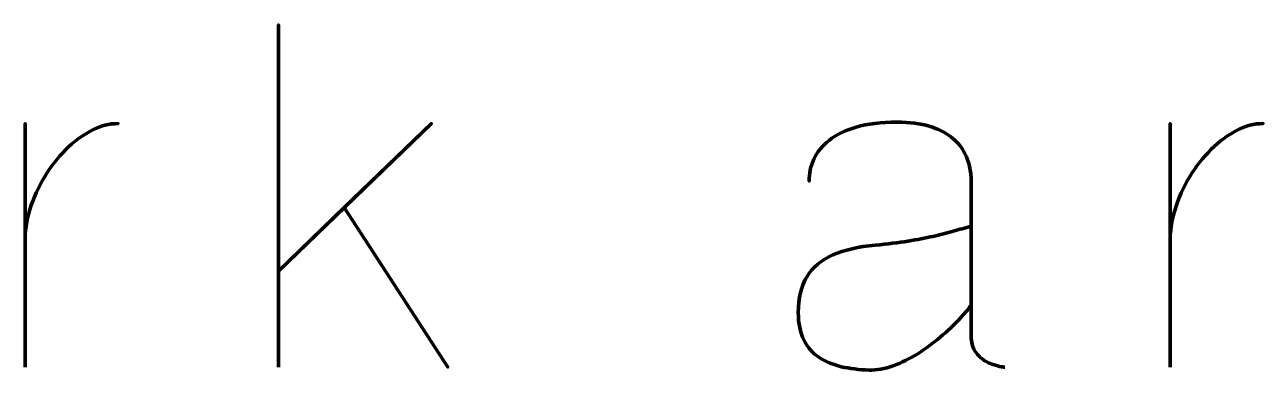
# Model space of a CAD drawing. Header units: centimetres. Extents: x -211 to 242, y -245 to 228.
# Drawn here: x 135.06 to 180.63, y -204.56 to -191.85 of the extents above; entities that cross this region are included whole.
import ezdxf

# ---------------------------------------------------------------- set-up
doc = ezdxf.new("R2010")
doc.units = ezdxf.units.CM
doc.header["$MEASUREMENT"] = 0
doc.layers.add('Layer 1', color=7, linetype='Continuous')

msp = doc.modelspace()

# ---------------------------------------------------------------- linework, layer by layer
at = {"layer": 'Layer 1', "color": 30, "lineweight": 211}
for points, knots in [([(144.3978, -204.45187), (144.3978, -204.45187), (144.3978, -200.92102), (144.3978, -200.92102), (144.3978, -200.92102), (144.3978, -200.92102), (146.80997, -198.57877), (146.80997, -198.57877), (146.80997, -198.57877), (146.80997, -198.57877), (150.62049, -204.45187), (150.62049, -204.45187), (150.62049, -204.45187), (150.62049, -204.45187), (146.80997, -198.57877), (146.80997, -198.57877), (146.80997, -198.57877), (146.80997, -198.57877), (150.02618, -195.48491), (150.02618, -195.48491), (150.02618, -195.48491), (150.02618, -195.48491), (144.3978, -200.92102), (144.3978, -200.92102), (144.3978, -200.92102), (144.3978, -200.92102), (144.3978, -191.84919), (144.3978, -191.84919), (144.3978, -191.84919), (144.3978, -191.84919), (144.3978, -204.45187), (144.3978, -204.45187)], [0, 0, 0, 0, 0.125, 0.125, 0.125, 0.125, 0.25, 0.25, 0.25, 0.25, 0.375, 0.375, 0.375, 0.375, 0.5, 0.5, 0.5, 0.5, 0.625, 0.625, 0.625, 0.625, 0.75, 0.75, 0.75, 0.75, 0.875, 0.875, 0.875, 0.875, 1, 1, 1, 1]), ([(135.06378, -199.87225), (135.05504, -199.46731), (135.11622, -199.05655), (135.2444, -198.64287), (135.2444, -198.64287), (135.37258, -198.22919), (135.55029, -197.83299), (135.77752, -197.45426), (135.77752, -197.45426), (136.00767, -197.07554), (136.26986, -196.74052), (136.56701, -196.44337), (136.56701, -196.44337), (136.86125, -196.14622), (137.17588, -195.91316), (137.50508, -195.74128), (137.50508, -195.74128), (137.83427, -195.5694), (138.16056, -195.48491), (138.48975, -195.48491), (138.48975, -195.48491), (138.16056, -195.48491), (137.83427, -195.5694), (137.50508, -195.74128), (137.50508, -195.74128), (137.17588, -195.91316), (136.86125, -196.14622), (136.56701, -196.44337), (136.56701, -196.44337), (136.26986, -196.74052), (136.00767, -197.07554), (135.77752, -197.45426), (135.77752, -197.45426), (135.55029, -197.83299), (135.37258, -198.22919), (135.2444, -198.64287), (135.2444, -198.64287), (135.11622, -199.05655), (135.05504, -199.46731), (135.06378, -199.87225)], [0, 0, 0, 0, 0.1, 0.1, 0.1, 0.1, 0.2, 0.2, 0.2, 0.2, 0.3, 0.3, 0.3, 0.3, 0.4, 0.4, 0.4, 0.4, 0.5, 0.5, 0.5, 0.5, 0.6, 0.6, 0.6, 0.6, 0.7, 0.7, 0.7, 0.7, 0.8, 0.8, 0.8, 0.8, 0.9, 0.9, 0.9, 0.9, 1, 1, 1, 1]), ([(135.06378, -204.45187), (135.06378, -204.45187), (135.06378, -195.48491), (135.06378, -195.48491), (135.06378, -195.48491), (135.06378, -195.48491), (135.06378, -204.45187), (135.06378, -204.45187)], [0, 0, 0, 0, 0.5, 0.5, 0.5, 0.5, 1, 1, 1, 1]), ([(171.12387, -204.45187), (171.12096, -204.45187), (171.07726, -204.44604), (170.99569, -204.43439), (170.99569, -204.43439), (170.9112, -204.42274), (170.80924, -204.39361), (170.68688, -204.35282), (170.68688, -204.35282), (170.56453, -204.31203), (170.44217, -204.25086), (170.31982, -204.16929), (170.31982, -204.16929), (170.19746, -204.0848), (170.0955, -203.9741), (170.01101, -203.83718), (170.01101, -203.83718), (169.92944, -203.69734), (169.88574, -203.52546), (169.88283, -203.31571), (169.88283, -203.31571), (169.88283, -203.31571), (169.88283, -197.56497), (169.88283, -197.56497), (169.88283, -197.56497), (169.88574, -197.41639), (169.86535, -197.24742), (169.82457, -197.06098), (169.82457, -197.06098), (169.78669, -196.87453), (169.71095, -196.68808), (169.60316, -196.49581), (169.60316, -196.49581), (169.49537, -196.30645), (169.33805, -196.13165), (169.13413, -195.97142), (169.13413, -195.97142), (168.93311, -195.8112), (168.66801, -195.68301), (168.34464, -195.58396), (168.34464, -195.58396), (168.02127, -195.48491), (167.62507, -195.43539), (167.15604, -195.43247), (167.15604, -195.43247), (166.56756, -195.43539), (166.06648, -195.49657), (165.65572, -195.61601), (165.65572, -195.61601), (165.24204, -195.73545), (164.90993, -195.89859), (164.65356, -196.10252), (164.65356, -196.10252), (164.40011, -196.30936), (164.21366, -196.53951), (164.09713, -196.79587), (164.09713, -196.79587), (163.97769, -197.05515), (163.91942, -197.32317), (163.92234, -197.59993), (163.92234, -197.59993), (163.91942, -197.32317), (163.97769, -197.05515), (164.09713, -196.79587), (164.09713, -196.79587), (164.21366, -196.53951), (164.40011, -196.30936), (164.65356, -196.10252), (164.65356, -196.10252), (164.90993, -195.89859), (165.24204, -195.73545), (165.65572, -195.61601), (165.65572, -195.61601), (166.06648, -195.49657), (166.56756, -195.43539), (167.15604, -195.43247), (167.15604, -195.43247), (167.62507, -195.43539), (168.02127, -195.48491), (168.34464, -195.58396), (168.34464, -195.58396), (168.66801, -195.68301), (168.93311, -195.8112), (169.13413, -195.97142), (169.13413, -195.97142), (169.33805, -196.13165), (169.49537, -196.30645), (169.60316, -196.49581), (169.60316, -196.49581), (169.71095, -196.68808), (169.78669, -196.87453), (169.82457, -197.06098), (169.82457, -197.06098), (169.86535, -197.24742), (169.88574, -197.41639), (169.88283, -197.56497), (169.88283, -197.56497), (169.88283, -197.56497), (169.88283, -203.31571), (169.88283, -203.31571), (169.88283, -203.31571), (169.88574, -203.52546), (169.92944, -203.69734), (170.01101, -203.83718), (170.01101, -203.83718), (170.0955, -203.9741), (170.19746, -204.0848), (170.31982, -204.16929), (170.31982, -204.16929), (170.44217, -204.25086), (170.56453, -204.31203), (170.68688, -204.35282), (170.68688, -204.35282), (170.80924, -204.39361), (170.9112, -204.42274), (170.99569, -204.43439), (170.99569, -204.43439), (171.07726, -204.44604), (171.12096, -204.45187), (171.12387, -204.45187)], [0, 0, 0, 0, 0.03333333, 0.03333333, 0.03333333, 0.03333333, 0.06666667, 0.06666667, 0.06666667, 0.06666667, 0.1, 0.1, 0.1, 0.1, 0.13333333, 0.13333333, 0.13333333, 0.13333333, 0.16666667, 0.16666667, 0.16666667, 0.16666667, 0.2, 0.2, 0.2, 0.2, 0.23333333, 0.23333333, 0.23333333, 0.23333333, 0.26666667, 0.26666667, 0.26666667, 0.26666667, 0.3, 0.3, 0.3, 0.3, 0.33333333, 0.33333333, 0.33333333, 0.33333333, 0.36666667, 0.36666667, 0.36666667, 0.36666667, 0.4, 0.4, 0.4, 0.4, 0.43333333, 0.43333333, 0.43333333, 0.43333333, 0.46666667, 0.46666667, 0.46666667, 0.46666667, 0.5, 0.5, 0.5, 0.5, 0.53333333, 0.53333333, 0.53333333, 0.53333333, 0.56666667, 0.56666667, 0.56666667, 0.56666667, 0.6, 0.6, 0.6, 0.6, 0.63333333, 0.63333333, 0.63333333, 0.63333333, 0.66666667, 0.66666667, 0.66666667, 0.66666667, 0.7, 0.7, 0.7, 0.7, 0.73333333, 0.73333333, 0.73333333, 0.73333333, 0.76666667, 0.76666667, 0.76666667, 0.76666667, 0.8, 0.8, 0.8, 0.8, 0.83333333, 0.83333333, 0.83333333, 0.83333333, 0.86666667, 0.86666667, 0.86666667, 0.86666667, 0.9, 0.9, 0.9, 0.9, 0.93333333, 0.93333333, 0.93333333, 0.93333333, 0.96666667, 0.96666667, 0.96666667, 0.96666667, 1, 1, 1, 1]), ([(177.20672, -199.87225), (177.19798, -199.46731), (177.25916, -199.05655), (177.38734, -198.64287), (177.38734, -198.64287), (177.51552, -198.22919), (177.69323, -197.83299), (177.92046, -197.45426), (177.92046, -197.45426), (178.15061, -197.07554), (178.4128, -196.74052), (178.70995, -196.44337), (178.70995, -196.44337), (179.00419, -196.14622), (179.31882, -195.91316), (179.64802, -195.74128), (179.64802, -195.74128), (179.97721, -195.5694), (180.3035, -195.48491), (180.63269, -195.48491), (180.63269, -195.48491), (180.3035, -195.48491), (179.97721, -195.5694), (179.64802, -195.74128), (179.64802, -195.74128), (179.31882, -195.91316), (179.00419, -196.14622), (178.70995, -196.44337), (178.70995, -196.44337), (178.4128, -196.74052), (178.15061, -197.07554), (177.92046, -197.45426), (177.92046, -197.45426), (177.69323, -197.83299), (177.51552, -198.22919), (177.38734, -198.64287), (177.38734, -198.64287), (177.25916, -199.05655), (177.19798, -199.46731), (177.20672, -199.87225)], [0, 0, 0, 0, 0.1, 0.1, 0.1, 0.1, 0.2, 0.2, 0.2, 0.2, 0.3, 0.3, 0.3, 0.3, 0.4, 0.4, 0.4, 0.4, 0.5, 0.5, 0.5, 0.5, 0.6, 0.6, 0.6, 0.6, 0.7, 0.7, 0.7, 0.7, 0.8, 0.8, 0.8, 0.8, 0.9, 0.9, 0.9, 0.9, 1, 1, 1, 1]), ([(177.20672, -204.45187), (177.20672, -204.45187), (177.20672, -195.48491), (177.20672, -195.48491), (177.20672, -195.48491), (177.20672, -195.48491), (177.20672, -204.45187), (177.20672, -204.45187)], [0, 0, 0, 0, 0.5, 0.5, 0.5, 0.5, 1, 1, 1, 1]), ([(169.88283, -202.16206), (169.77504, -202.31646), (169.62355, -202.49708), (169.42836, -202.70393), (169.42836, -202.70393), (169.23318, -202.91368), (169.00594, -203.12635), (168.74667, -203.34484), (168.74667, -203.34484), (168.48739, -203.56333), (168.21063, -203.76726), (167.91639, -203.95371), (167.91639, -203.95371), (167.62215, -204.14015), (167.32209, -204.28873), (167.0162, -204.39943), (167.0162, -204.39943), (166.71031, -204.51013), (166.41316, -204.56257), (166.12475, -204.55675), (166.12475, -204.55675), (165.76059, -204.54509), (165.41974, -204.50431), (165.10511, -204.43148), (165.10511, -204.43148), (164.79048, -204.35573), (164.51664, -204.24212), (164.27775, -204.08189), (164.27775, -204.08189), (164.04178, -203.92457), (163.85533, -203.71191), (163.72424, -203.44389), (163.72424, -203.44389), (163.59023, -203.17587), (163.52322, -202.84085), (163.52031, -202.44173), (163.52031, -202.44173), (163.52031, -201.90278), (163.6281, -201.45997), (163.84368, -201.1133), (163.84368, -201.1133), (164.05635, -200.76953), (164.37389, -200.50443), (164.7934, -200.32089), (164.7934, -200.32089), (165.21582, -200.13445), (165.73437, -200.015), (166.35198, -199.95965), (166.35198, -199.95965), (166.80936, -199.91595), (167.20847, -199.86643), (167.55515, -199.81108), (167.55515, -199.81108), (167.90183, -199.75572), (168.20772, -199.69746), (168.47865, -199.63628), (168.47865, -199.63628), (168.74667, -199.5751), (168.99429, -199.51101), (169.22152, -199.44692), (169.22152, -199.44692), (169.44584, -199.38574), (169.66725, -199.32165), (169.88283, -199.26047), (169.88283, -199.26047), (169.66725, -199.32165), (169.44584, -199.38574), (169.22152, -199.44692), (169.22152, -199.44692), (168.99429, -199.51101), (168.74667, -199.5751), (168.47865, -199.63628), (168.47865, -199.63628), (168.20772, -199.69746), (167.90183, -199.75572), (167.55515, -199.81108), (167.55515, -199.81108), (167.20847, -199.86643), (166.80936, -199.91595), (166.35198, -199.95965), (166.35198, -199.95965), (165.73437, -200.015), (165.21582, -200.13445), (164.7934, -200.32089), (164.7934, -200.32089), (164.37389, -200.50443), (164.05635, -200.76953), (163.84368, -201.1133), (163.84368, -201.1133), (163.6281, -201.45997), (163.52031, -201.90278), (163.52031, -202.44173), (163.52031, -202.44173), (163.52322, -202.84085), (163.59023, -203.17587), (163.72424, -203.44389), (163.72424, -203.44389), (163.85533, -203.71191), (164.04178, -203.92457), (164.27775, -204.08189), (164.27775, -204.08189), (164.51664, -204.24212), (164.79048, -204.35573), (165.10511, -204.43148), (165.10511, -204.43148), (165.41974, -204.50431), (165.76059, -204.54509), (166.12475, -204.55675), (166.12475, -204.55675), (166.41316, -204.56257), (166.71031, -204.51013), (167.0162, -204.39943), (167.0162, -204.39943), (167.32209, -204.28873), (167.62215, -204.14015), (167.91639, -203.95371), (167.91639, -203.95371), (168.21063, -203.76726), (168.48739, -203.56333), (168.74667, -203.34484), (168.74667, -203.34484), (169.00594, -203.12635), (169.23318, -202.91368), (169.42836, -202.70393), (169.42836, -202.70393), (169.62355, -202.49708), (169.77504, -202.31646), (169.88283, -202.16206)], [0, 0, 0, 0, 0.03125, 0.03125, 0.03125, 0.03125, 0.0625, 0.0625, 0.0625, 0.0625, 0.09375, 0.09375, 0.09375, 0.09375, 0.125, 0.125, 0.125, 0.125, 0.15625, 0.15625, 0.15625, 0.15625, 0.1875, 0.1875, 0.1875, 0.1875, 0.21875, 0.21875, 0.21875, 0.21875, 0.25, 0.25, 0.25, 0.25, 0.28125, 0.28125, 0.28125, 0.28125, 0.3125, 0.3125, 0.3125, 0.3125, 0.34375, 0.34375, 0.34375, 0.34375, 0.375, 0.375, 0.375, 0.375, 0.40625, 0.40625, 0.40625, 0.40625, 0.4375, 0.4375, 0.4375, 0.4375, 0.46875, 0.46875, 0.46875, 0.46875, 0.5, 0.5, 0.5, 0.5, 0.53125, 0.53125, 0.53125, 0.53125, 0.5625, 0.5625, 0.5625, 0.5625, 0.59375, 0.59375, 0.59375, 0.59375, 0.625, 0.625, 0.625, 0.625, 0.65625, 0.65625, 0.65625, 0.65625, 0.6875, 0.6875, 0.6875, 0.6875, 0.71875, 0.71875, 0.71875, 0.71875, 0.75, 0.75, 0.75, 0.75, 0.78125, 0.78125, 0.78125, 0.78125, 0.8125, 0.8125, 0.8125, 0.8125, 0.84375, 0.84375, 0.84375, 0.84375, 0.875, 0.875, 0.875, 0.875, 0.90625, 0.90625, 0.90625, 0.90625, 0.9375, 0.9375, 0.9375, 0.9375, 0.96875, 0.96875, 0.96875, 0.96875, 1, 1, 1, 1])]:
    msp.add_open_spline(points, degree=3, knots=knots, dxfattribs=at)

doc.saveas('drawing.dxf')
